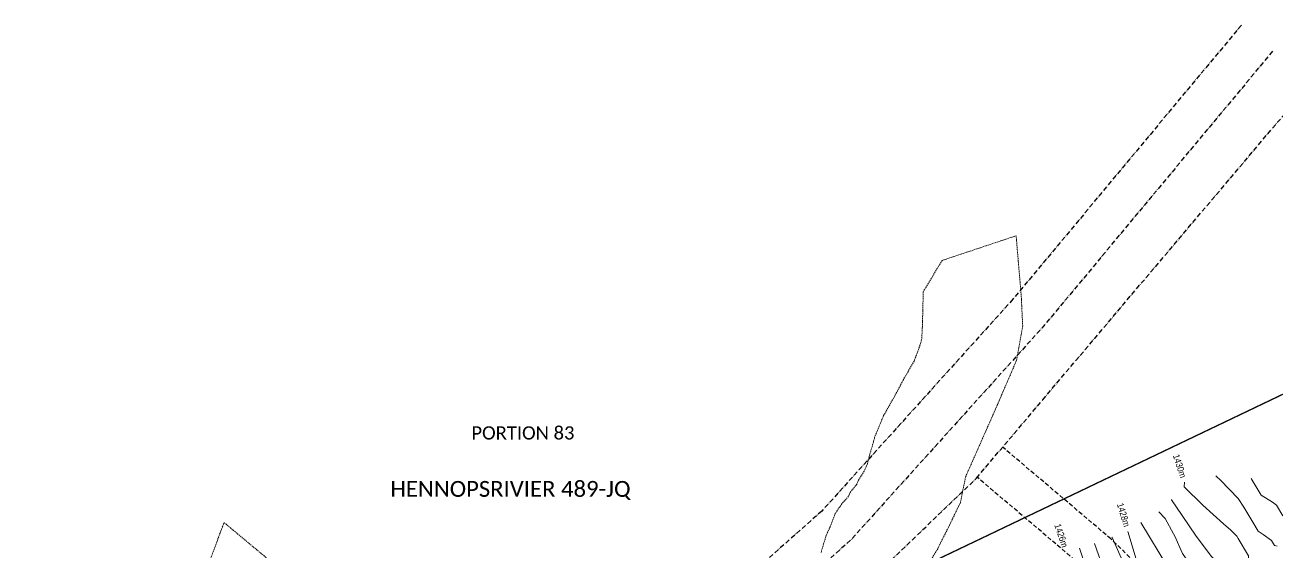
# Model space of a CAD drawing. Header units: metres. Extents: x 5688 to 19740, y -52 to 3406.
# Drawn here: x 6165 to 7114, y 3004 to 3403 of the extents above; entities that cross this region are included whole.
import ezdxf
from ezdxf.enums import TextEntityAlignment as Align

# ---------------------------------------------------------------- set-up
doc = ezdxf.new("R2010")
doc.units = ezdxf.units.M
for name, pattern in [('ACAD_ISO10W100', [18, 12, -3, 0, -3]), ('BORDER2', [22.225, 6.35, -3.175, 6.35, -3.175, 0, -3.175]), ('HIDDEN', [9.525, 6.35, -3.175])]:
    doc.linetypes.add(name, pattern=pattern)
for name, color, linetype in [('0 32m buffer', 11, 'BORDER2'), ('CENTRELINES', 7, 'Continuous'), ('Contours', 7, 'Continuous'), ('DORPNAAM', 7, 'Continuous'), ('ERFNOMMER', 7, 'Continuous'), ('LINES', 7, 'Continuous'), ('PWV_RESERVES', 7, 'Continuous'), ('SERV', 7, 'Continuous'), ('SITE', 7, 'Continuous')]:
    doc.layers.add(name, color=color, linetype=linetype)
doc.styles.add('CALIBRII', font='calibri.ttf')
doc.styles.add('MM-STANDARD', font='', dxfattribs={"height": 1})
doc.styles.get('MM-STANDARD').set_extended_font_data('MM-STANDARD')

# ---------------------------------------------------------------- blocks, each defined once
blk = doc.blocks.new('CONTOURS-CG')
at = {"layer": 'Contours', "color": 253, "lineweight": 9, "true_color": 0xa1a3a5}
for points, elevation in [([(30929.08, 1826.05), (30927.1, 1826.61), (30924.93, 1830.28), (30918.5, 1835.04), (30914.73, 1837.42), (30910.55, 1844.25), (30903.9, 1855.58), (30903.9, 1855.59), (30899.54, 1862.12), (30886.08, 1876.07), (30883.36, 1878.61), (30882.55, 1879.3)], 1430.5), ([(30932.68, 1799.59), (30926.03, 1802.07), (30922.68, 1798.45), (30922.2, 1800.62), (30914.11, 1805.39), (30908.48, 1814.7), (30908.54, 1815.19), (30908.07, 1815.45), (30907.49, 1815.78), (30907.34, 1818.79), (30899.62, 1831.93), (30898.45, 1833.69), (30894.1, 1838.12), (30888.47, 1842.9), (30872.67, 1857.15), (30858.57, 1871.13), (30858.94, 1874.62)], 1430), ([(30933.36, 1849.18), (30928.69, 1857.12), (30925.64, 1859.37), (30917.04, 1864.81), (30909.43, 1877.24)], 1431), ([(30929.87, 1735.38), (30926.96, 1741.23), (30926.78, 1746.65), (30926.98, 1748.39), (30925.89, 1753.28), (30919.39, 1757.12), (30908.58, 1768.21), (30899.13, 1780.13), (30892.25, 1793.6), (30888.42, 1808.34), (30888.73, 1811.02), (30886.15, 1812.45), (30882.97, 1814.3), (30882.96, 1814.31), (30882.92, 1815.02), (30879.32, 1818.37), (30867.76, 1833.59), (30857, 1849.36), (30849, 1861.29), (30848.98, 1861.32)], 1429.5), ([(30929.58, 1705.94), (30924.66, 1708.85), (30915.37, 1718.37), (30905.75, 1729.27), (30896.11, 1741.73), (30886.66, 1755.89), (30878.39, 1771.01), (30872.68, 1785.58), (30868.96, 1799.21), (30868.35, 1801.97), (30868.91, 1806.85), (30865.41, 1808.8), (30857.37, 1820.59), (30851.43, 1833.55), (30850.63, 1835.42), (30844.12, 1847.12), (30839.42, 1852.15)], 1429), ([(30929.94, 1660.57), (30923.18, 1667.67), (30915.41, 1676.71), (30906.74, 1687.78), (30897.27, 1700.93), (30887.07, 1716.21), (30876.18, 1733.65), (30866.1, 1751.25), (30858.38, 1766.8), (30852.87, 1780.2), (30849.33, 1791.3), (30848.28, 1795.61), (30848.92, 1801.16), (30846.12, 1810.12), (30825.85, 1843.95), (30825.81, 1844.01)], 1428.5), ([(30803.85, 1832.91), (30803.95, 1832.66), (30812.78, 1812.61), (30821.48, 1792.53), (30821.78, 1791.81), (30821.78, 1791.81), (30823.37, 1787.87), (30826.5, 1781.49), (30833.02, 1768.61), (30842.95, 1749.24), (30856.29, 1723.4), (30921.66, 1597.89), (30928.18, 1585.55), (30932.41, 1577.64)], 1427.5), ([(30815.94, 1837.3), (30822.36, 1816.26), (30824.11, 1810.57), (30831.84, 1791.27), (30832.18, 1790.55), (30841.04, 1771.87), (30850.68, 1753.6), (30860.71, 1735.53), (30871.28, 1716.72), (30881.65, 1698.34), (30892.09, 1680.02), (30902.65, 1661.75), (30913.33, 1643.57), (30924.16, 1625.48), (30935.21, 1612.3)], 1428), ([(30779.22, 1824.56), (30785.38, 1806.32)], 1426.5), ([(30790.77, 1828.18), (30797.97, 1807.39)], 1427)]:
    blk.add_lwpolyline(points, dxfattribs=dict(at, elevation=elevation))
at = {"layer": 'Contours', "color": 253, "true_color": 0xa1a3a5, "style": 'MM-STANDARD', "width": 0.9}
for s, rotation, p in [('1430m', 288, (30855.22, 1886.77, 1430.35)), ('1428m', 286.97657, (30812.67, 1849.77, 1428.86)), ('1426m', 288.66097, (30765.47, 1834.12, 1425.79))]:
    blk.add_text(s, height=5, rotation=rotation, dxfattribs=at).set_placement(p, align=Align.MIDDLE)

msp = doc.modelspace()

# ---------------------------------------------------------------- linework, layer by layer
at = {"layer": '0 32m buffer', "linetype": 'HIDDEN', "lineweight": 20, "ltscale": 0.15}
for points in [[(6847.294, 2990.886), (6856.603, 3006.389), (6864.792, 3022.75), (6873.806, 3041.283), (6877.694, 3060.732), (6901.687, 3115.014), (6916.332, 3149.044), (6921, 3175.267), (6919.965, 3197.24), (6916.038, 3243.413), (6859.902, 3224.71), (6845.651, 3200.969), (6845.026, 3175.251), (6844.43, 3164.718), (6843.216, 3160.668), (6841.458, 3155.758), (6838.709, 3148.428), (6835.775, 3143.448), (6830.285, 3133.845), (6825.187, 3124.07), (6815.582, 3107.173), (6809.043, 3091.368), (6805.004, 3077.251), (6803.414, 3070.901), (6800.861, 3065.102), (6796.464, 3058.266), (6795.396, 3055.32), (6789.994, 3048.685), (6789.012, 3046.062), (6783.91, 3040.395), (6778.975, 3033.013), (6775.099, 3023.039), (6772.029, 3016.381), (6770.111, 3009.992), (6768.077, 3003.211)], [(6353.962, 2994.352), (6315.732, 3026.184), (6287.718, 2951.513)]]:
    msp.add_lwpolyline(points, dxfattribs=at)
at = {"layer": 'CENTRELINES', "color": 251, "linetype": 'ACAD_ISO10W100', "ltscale": 0.3, "true_color": 0x636466, "flags": 128}
msp.add_lwpolyline([(7110.417, 3383.203), (6936.911, 3174.974), (6790.571, 3012.814), (6715.209, 2946.058), (6635.427, 2884.274), (6532.868, 2823.648), (6482.325, 2793.152), (6402.764, 2748.851), (6153.842, 2633.863)], dxfattribs=at)
at = {"layer": 'LINES', "color": 251, "linetype": 'HIDDEN', "ltscale": 0.5, "true_color": 0x636466}
for points in [[(7196.465, 2607.816), (7171.623, 2706.072, 0.1371772), (6987.819, 3013.871), (6905.857, 3083.306)], [(6933.934, 1536.843), (6986.449, 1570.245, -0.4415082), (7150.477, 1525.725), (7219.716, 1390.832), (7252.609, 1378.848), (7467.505, 1413.939), (7474.923, 1425.245), (7455.69, 1501.316), (7434.552, 1513.528), (7427.193, 1542.636), (7432.575, 1551.951), (7177.389, 2561.265), (7142.691, 2698.503, 0.1367315), (6967.854, 2991.59), (6886.583, 3060.439)]]:
    msp.add_lwpolyline(points, format="xyb", dxfattribs=at)
at = {"layer": 'PWV_RESERVES', "color": 251, "linetype": 'ACAD_ISO10W100', "ltscale": 0.3, "true_color": 0x636466}
for points in [[(7086.74, 3403.022), (6913.614, 3195.323), (6768.816, 3034.928), (6695.504, 2970.011), (6618.054, 2910.054), (6517.033, 2850.362), (6466.828, 2820.081), (6388.751, 2776.624), (6256.56, 2715.587), (6191.898, 2702.479), (6163.318, 2702.934), (6110.714, 2740.213), (6077.241, 2778.089), (6048.556, 2807.124), (6013.512, 2842.21), (5969.589, 2883.877), (5688.296, 3147.193)], [(7524.892, 399.383), (7371.507, 695.993), (7363.777, 753.224), (7353.711, 772.756), (7315.896, 803.392), (7212.381, 1003.63), (7117.791, 1177.117), (7004.763, 1361.337), (6828.202, 1638.928), (6258.189, 2536.097), (6238.218, 2593.021), (6245.772, 2615.119), (6291.889, 2655.461), (6417.26, 2717.109), (6555.092, 2787.485), (6655.825, 2857.808), (6797.535, 2974.863), (6886.03, 3059.837), (6936.23, 3119.259), (7139.492, 3359.193)]]:
    msp.add_lwpolyline(points, dxfattribs=at)
at = {"layer": 'SITE', "color": 251, "linetype": 'HIDDEN', "ltscale": 0.5, "true_color": 0x636466, "const_width": 1}
msp.add_lwpolyline([(6939.747, 1463.556), (6828.202, 1638.928), (6687.274, 1860.74), (6667.434, 1926.045), (6670.909, 1948.542), (6657.227, 1969.581), (6635.856, 1974.603), (6583.716, 2023.735), (6258.189, 2536.097), (6238.218, 2593.021), (6245.772, 2615.119), (6291.889, 2655.461), (6417.26, 2717.109), (6555.092, 2787.485), (6655.825, 2857.808), (6784.004, 2963.686), (7258.675, 3190.481)], dxfattribs=at)

# ---------------------------------------------------------------- block references
at = {"layer": 'Contours', "color": 215, "linetype": 'Continuous', "true_color": 0xa953a0}
msp.add_blockref('CONTOURS-CG', (-23815.222, 1182.208), dxfattribs=at)

# ---------------------------------------------------------------- texts
at = {"layer": 'DORPNAAM', "color": 251, "linetype": 'Continuous', "true_color": 0x636466, "style": 'CALIBRII'}
msp.add_text('HENNOPSRIVIER 489-JQ', height=12, dxfattribs=at).set_placement((6532.853, 3051.678), align=Align.MIDDLE_CENTER)
at = {"layer": 'ERFNOMMER', "color": 251, "linetype": 'Continuous', "true_color": 0x636466, "style": 'CALIBRII'}
msp.add_text('PORTION 83', height=10, dxfattribs=at).set_placement((6542.243, 3094.082), align=Align.MIDDLE_CENTER)
at = {"layer": 'SERV', "color": 251, "linetype": 'Continuous', "true_color": 0x636466, "style": 'CALIBRII'}
msp.add_text('22,0m Elektrical Power Transmission Serv Vide SG Diagram 2336/2000', height=8, rotation=317, dxfattribs=at).set_placement((6076.373, 2895.546), align=Align.MIDDLE_CENTER)

doc.saveas('drawing.dxf')
